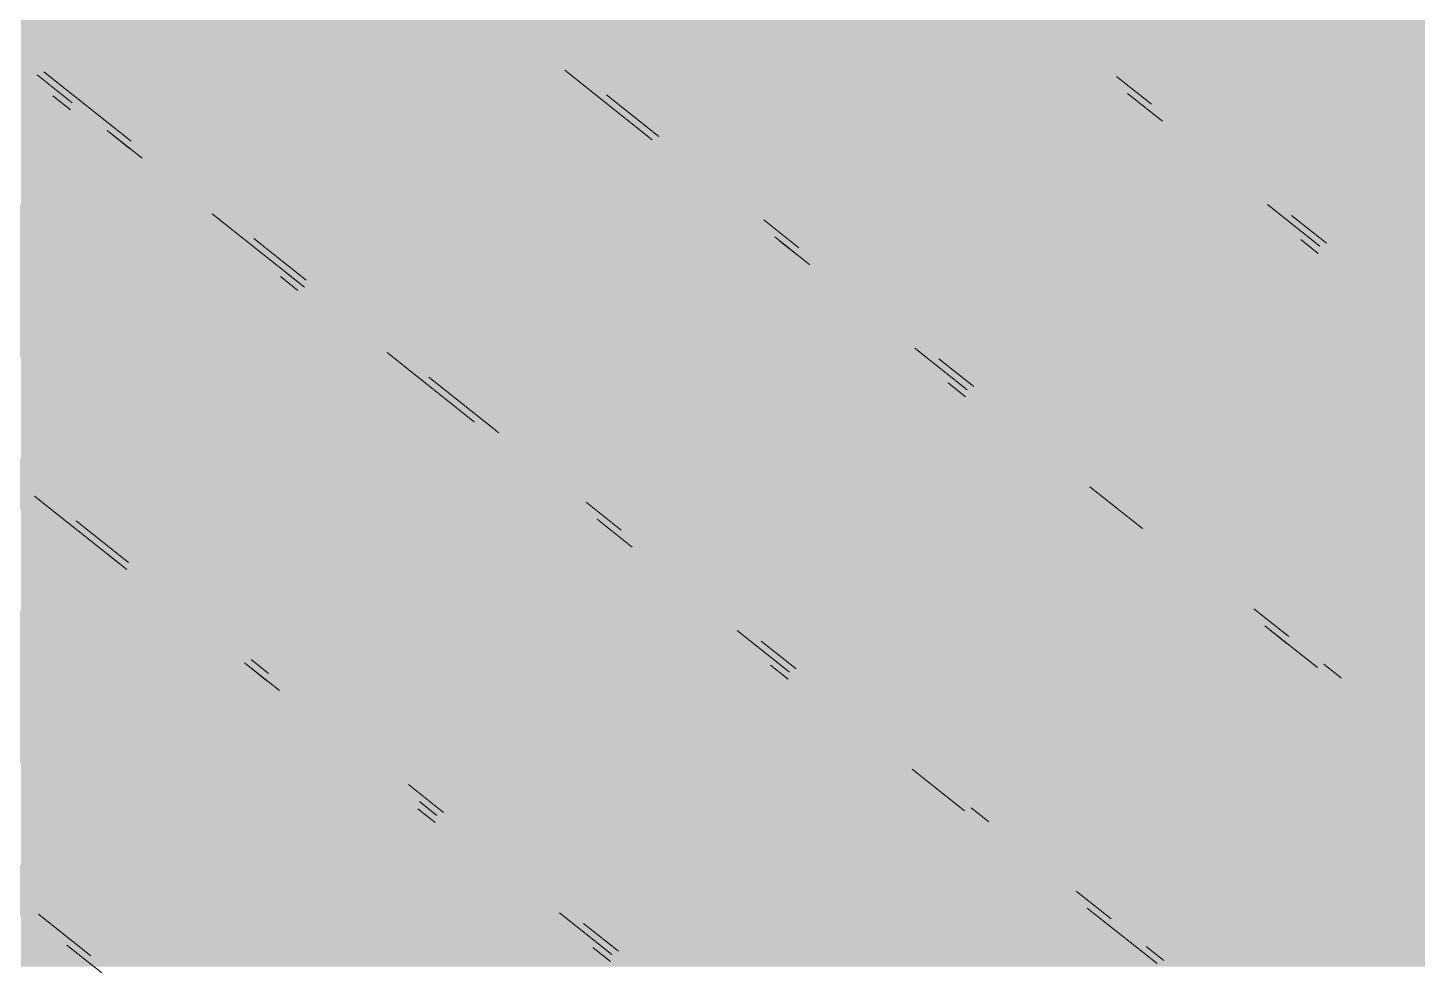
# Model space of a CAD drawing. Header units: millimetres. Extents: x 5 to 1315, y 5 to 292.
# Drawn here: x 1181.349 to 1183.984, y 94.089 to 95.867 of the extents above; entities that cross this region are included whole.
import ezdxf

# ---------------------------------------------------------------- set-up
doc = ezdxf.new("R2010")
doc.units = ezdxf.units.MM
doc.layers.add('EXISTING', color=7, linetype='Continuous')
doc.layers.add('IMAGES', color=7, linetype='Continuous')

# ---------------------------------------------------------------- blocks, each defined once
blk = doc.blocks.new('SHEET_03')
at = {"layer": 'EXISTING', "color": 250, "lineweight": 9}
for p, q in [((281.3666, 95.778), (281.433, 95.7253)), ((281.545, 95.6522), (281.3791, 95.7838)), ((282.3674, 95.7867), (282.5334, 95.655)), ((283.4804, 95.7223), (283.414, 95.7749)), ((282.5459, 95.6609), (282.4463, 95.7399)), ((283.4347, 95.7427), (283.5011, 95.6901)), ((281.4298, 95.7117), (281.3966, 95.738)), ((281.4994, 95.6726), (281.5658, 95.62)), ((281.5419, 95.6385), (281.5087, 95.6649)), ((283.7003, 95.532), (283.7998, 95.453)), ((281.6985, 95.5146), (281.8645, 95.3829)), ((282.8115, 95.4502), (282.7451, 95.5028)), ((283.8123, 95.4589), (283.7459, 95.5116)), ((281.877, 95.3888), (281.7774, 95.4678)), ((282.7658, 95.4706), (282.8322, 95.418)), ((282.8083, 95.4365), (282.7751, 95.4629)), ((283.7967, 95.4394), (283.7635, 95.4657)), ((281.8739, 95.3751), (281.8407, 95.4015)), ((281.8614, 95.3693), (281.8282, 95.3956)), ((282.0305, 95.2512), (282.1965, 95.1195)), ((283.0314, 95.2599), (283.1309, 95.1809)), ((283.1434, 95.1868), (283.077, 95.2394)), ((282.2422, 95.099), (282.1094, 95.2044)), ((283.1278, 95.1673), (283.0946, 95.1936)), ((281.3616, 94.9791), (281.5276, 94.8474)), ((283.3633, 94.9965), (283.4629, 94.9175)), ((282.4745, 94.9147), (282.4081, 94.9673)), ((281.5401, 94.8533), (281.4405, 94.9323)), ((282.4288, 94.9351), (282.4952, 94.8825)), ((281.5369, 94.8396), (281.5037, 94.866)), ((283.7409, 94.7127), (283.6746, 94.7653)), ((282.6944, 94.7244), (282.794, 94.6454)), ((283.6953, 94.7331), (283.7949, 94.6541)), ((283.7378, 94.699), (283.7046, 94.7254)), ((282.8065, 94.6513), (282.7401, 94.7039)), ((281.7599, 94.663), (281.8263, 94.6103)), ((281.8056, 94.6425), (281.7724, 94.6689)), ((283.8405, 94.6336), (283.8073, 94.66)), ((281.8025, 94.6289), (281.7693, 94.6553)), ((282.7909, 94.6318), (282.7577, 94.6581)), ((283.0264, 94.461), (283.1259, 94.382)), ((282.1376, 94.3792), (282.0712, 94.4318)), ((282.0919, 94.3996), (282.1251, 94.3733)), ((282.1219, 94.3597), (282.0888, 94.386)), ((283.1716, 94.3615), (283.1384, 94.3879)), ((283.404, 94.1772), (283.3376, 94.2298)), ((281.4687, 94.1071), (281.3691, 94.1861)), ((282.3575, 94.1889), (282.457, 94.1099)), ((283.3583, 94.1976), (283.4911, 94.0923)), ((282.4695, 94.1158), (282.4031, 94.1684)), ((281.423, 94.1275), (281.4894, 94.0748)), ((282.4539, 94.0963), (282.4207, 94.1226)), ((283.5036, 94.0981), (283.4704, 94.1245))]:
    blk.add_line(p, q, dxfattribs=at)
at = {"layer": 'IMAGES', "color": 7}
for points in [[(281.3364, 95.8215), (281.4327, 95.8215), (281.3364, 95.9179), (281.4327, 95.9179)], [(281.4327, 95.8215), (281.5291, 95.8215), (281.4327, 95.9179), (281.5291, 95.9179)], [(281.5291, 95.8215), (282.0109, 95.8215), (281.5291, 95.9179), (282.0109, 95.9179)], [(282.0109, 95.8215), (282.1073, 95.8215), (282.0109, 95.9179), (282.1073, 95.9179)], [(282.1073, 95.8215), (282.2036, 95.8215), (282.1073, 95.9179), (282.2036, 95.9179)], [(282.2036, 95.8215), (282.3964, 95.8215), (282.2036, 95.9179), (282.3964, 95.9179)], [(282.3964, 95.8215), (282.4927, 95.8215), (282.3964, 95.9179), (282.4927, 95.9179)], [(282.4927, 95.8215), (282.5891, 95.8215), (282.4927, 95.9179), (282.5891, 95.9179)], [(282.5891, 95.8215), (282.9745, 95.8215), (282.5891, 95.9179), (282.9745, 95.9179)], [(282.9745, 95.8215), (283.0709, 95.8215), (282.9745, 95.9179), (283.0709, 95.9179)], [(283.0709, 95.8215), (283.1673, 95.8215), (283.0709, 95.9179), (283.1673, 95.9179)], [(283.1673, 95.8215), (283.36, 95.8215), (283.1673, 95.9179), (283.36, 95.9179)], [(283.36, 95.8215), (283.4564, 95.8215), (283.36, 95.9179), (283.4564, 95.9179)], [(283.4564, 95.8215), (283.5527, 95.8215), (283.4564, 95.9179), (283.5527, 95.9179)], [(283.5527, 95.8215), (284.0345, 95.8215), (283.5527, 95.9179), (284.0345, 95.9179)], [(281.3364, 95.7251), (281.5291, 95.7251), (281.3364, 95.8215), (281.5291, 95.8215)], [(281.5291, 95.7251), (281.6255, 95.7251), (281.5291, 95.8215), (281.6255, 95.8215)], [(281.6255, 95.7251), (282.1073, 95.7251), (281.6255, 95.8215), (282.1073, 95.8215)], [(282.1073, 95.7251), (282.3, 95.7251), (282.1073, 95.8215), (282.3, 95.8215)], [(282.3, 95.7251), (282.4927, 95.7251), (282.3, 95.8215), (282.4927, 95.8215)], [(282.4927, 95.7251), (282.5891, 95.7251), (282.4927, 95.8215), (282.5891, 95.8215)], [(282.5891, 95.7251), (282.6855, 95.7251), (282.5891, 95.8215), (282.6855, 95.8215)], [(282.6855, 95.7251), (283.1673, 95.7251), (282.6855, 95.8215), (283.1673, 95.8215)], [(283.1673, 95.7251), (283.2636, 95.7251), (283.1673, 95.8215), (283.2636, 95.8215)], [(283.2636, 95.7251), (283.36, 95.7251), (283.2636, 95.8215), (283.36, 95.8215)], [(283.36, 95.7251), (283.5527, 95.7251), (283.36, 95.8215), (283.5527, 95.8215)], [(283.5527, 95.7251), (283.6491, 95.7251), (283.5527, 95.8215), (283.6491, 95.8215)], [(283.6491, 95.7251), (284.1309, 95.7251), (283.6491, 95.8215), (284.1309, 95.8215)], [(281.3364, 95.6287), (281.4327, 95.6287), (281.3364, 95.7251), (281.4327, 95.7251)], [(281.4327, 95.6287), (281.6255, 95.6287), (281.4327, 95.7251), (281.6255, 95.7251)], [(281.6255, 95.6287), (281.7218, 95.6287), (281.6255, 95.7251), (281.7218, 95.7251)], [(281.7218, 95.6287), (281.8182, 95.6287), (281.7218, 95.7251), (281.8182, 95.7251)], [(281.8182, 95.6287), (282.3, 95.6287), (281.8182, 95.7251), (282.3, 95.7251)], [(282.3, 95.6287), (282.3964, 95.6287), (282.3, 95.7251), (282.3964, 95.7251)], [(282.3964, 95.6287), (282.5891, 95.6287), (282.3964, 95.7251), (282.5891, 95.7251)], [(282.5891, 95.6287), (282.6855, 95.6287), (282.5891, 95.7251), (282.6855, 95.7251)], [(282.6855, 95.6287), (282.7818, 95.6287), (282.6855, 95.7251), (282.7818, 95.7251)], [(282.7818, 95.6287), (283.2636, 95.6287), (282.7818, 95.7251), (283.2636, 95.7251)], [(283.2636, 95.6287), (283.36, 95.6287), (283.2636, 95.7251), (283.36, 95.7251)], [(283.36, 95.6287), (283.4564, 95.6287), (283.36, 95.7251), (283.4564, 95.7251)], [(283.4564, 95.6287), (283.6491, 95.6287), (283.4564, 95.7251), (283.6491, 95.7251)], [(283.6491, 95.6287), (283.7455, 95.6287), (283.6491, 95.7251), (283.7455, 95.7251)], [(283.7455, 95.6287), (284.2273, 95.6287), (283.7455, 95.7251), (284.2273, 95.7251)], [(281.3364, 95.5323), (281.4327, 95.5323), (281.3364, 95.6287), (281.4327, 95.6287)], [(281.4327, 95.5323), (281.5291, 95.5323), (281.4327, 95.6287), (281.5291, 95.6287)], [(281.5291, 95.5323), (281.6255, 95.5323), (281.5291, 95.6287), (281.6255, 95.6287)], [(281.6255, 95.5323), (281.7218, 95.5323), (281.6255, 95.6287), (281.7218, 95.6287)], [(281.7218, 95.5323), (281.8182, 95.5323), (281.7218, 95.6287), (281.8182, 95.6287)], [(281.8182, 95.5323), (281.9145, 95.5323), (281.8182, 95.6287), (281.9145, 95.6287)], [(281.9145, 95.5323), (282.4927, 95.5323), (281.9145, 95.6287), (282.4927, 95.6287)], [(282.4927, 95.5323), (282.5891, 95.5323), (282.4927, 95.6287), (282.5891, 95.6287)], [(282.5891, 95.5323), (282.6855, 95.5323), (282.5891, 95.6287), (282.6855, 95.6287)], [(282.6855, 95.5323), (282.7818, 95.5323), (282.6855, 95.6287), (282.7818, 95.6287)], [(282.7818, 95.5323), (283.36, 95.5323), (282.7818, 95.6287), (283.36, 95.6287)], [(283.36, 95.5323), (283.4564, 95.5323), (283.36, 95.6287), (283.4564, 95.6287)], [(283.4564, 95.5323), (283.5527, 95.5323), (283.4564, 95.6287), (283.5527, 95.6287)], [(283.5527, 95.5323), (283.7455, 95.5323), (283.5527, 95.6287), (283.7455, 95.6287)], [(283.7455, 95.5323), (283.8418, 95.5323), (283.7455, 95.6287), (283.8418, 95.6287)], [(283.8418, 95.5323), (283.9382, 95.5323), (283.8418, 95.6287), (283.9382, 95.6287)], [(283.9382, 95.5323), (284.3236, 95.5323), (283.9382, 95.6287), (284.3236, 95.6287)], [(280.9509, 95.4359), (281.4327, 95.4359), (280.9509, 95.5323), (281.4327, 95.5323)], [(281.4327, 95.4359), (281.5291, 95.4359), (281.4327, 95.5323), (281.5291, 95.5323)], [(281.5291, 95.4359), (281.6255, 95.4359), (281.5291, 95.5323), (281.6255, 95.5323)], [(281.6255, 95.4359), (281.7218, 95.4359), (281.6255, 95.5323), (281.7218, 95.5323)], [(281.7218, 95.4359), (281.8182, 95.4359), (281.7218, 95.5323), (281.8182, 95.5323)], [(281.8182, 95.4359), (281.9145, 95.4359), (281.8182, 95.5323), (281.9145, 95.5323)], [(281.9145, 95.4359), (282.0109, 95.4359), (281.9145, 95.5323), (282.0109, 95.5323)], [(282.0109, 95.4359), (282.4927, 95.4359), (282.0109, 95.5323), (282.4927, 95.5323)], [(282.4927, 95.4359), (282.5891, 95.4359), (282.4927, 95.5323), (282.5891, 95.5323)], [(282.5891, 95.4359), (282.6855, 95.4359), (282.5891, 95.5323), (282.6855, 95.5323)], [(282.6855, 95.4359), (282.8782, 95.4359), (282.6855, 95.5323), (282.8782, 95.5323)], [(282.8782, 95.4359), (282.9745, 95.4359), (282.8782, 95.5323), (282.9745, 95.5323)], [(282.9745, 95.4359), (283.4564, 95.4359), (282.9745, 95.5323), (283.4564, 95.5323)], [(283.4564, 95.4359), (283.5527, 95.4359), (283.4564, 95.5323), (283.5527, 95.5323)], [(283.5527, 95.4359), (283.6491, 95.4359), (283.5527, 95.5323), (283.6491, 95.5323)], [(283.6491, 95.4359), (283.8418, 95.4359), (283.6491, 95.5323), (283.8418, 95.5323)], [(283.8418, 95.4359), (283.9382, 95.4359), (283.8418, 95.5323), (283.9382, 95.5323)], [(283.9382, 95.4359), (284.0345, 95.4359), (283.9382, 95.5323), (284.0345, 95.5323)], [(281.1436, 95.3395), (281.6255, 95.3395), (281.1436, 95.4359), (281.6255, 95.4359)], [(281.6255, 95.3395), (281.7218, 95.3395), (281.6255, 95.4359), (281.7218, 95.4359)], [(281.7218, 95.3395), (281.9145, 95.3395), (281.7218, 95.4359), (281.9145, 95.4359)], [(281.9145, 95.3395), (282.0109, 95.3395), (281.9145, 95.4359), (282.0109, 95.4359)], [(282.0109, 95.3395), (282.1073, 95.3395), (282.0109, 95.4359), (282.1073, 95.4359)], [(282.1073, 95.3395), (282.5891, 95.3395), (282.1073, 95.4359), (282.5891, 95.4359)], [(282.5891, 95.3395), (282.6855, 95.3395), (282.5891, 95.4359), (282.6855, 95.4359)], [(282.6855, 95.3395), (282.7818, 95.3395), (282.6855, 95.4359), (282.7818, 95.4359)], [(282.7818, 95.3395), (282.9745, 95.3395), (282.7818, 95.4359), (282.9745, 95.4359)], [(282.9745, 95.3395), (283.1673, 95.3395), (282.9745, 95.4359), (283.1673, 95.4359)], [(283.1673, 95.3395), (283.6491, 95.3395), (283.1673, 95.4359), (283.6491, 95.4359)], [(283.6491, 95.3395), (283.7455, 95.3395), (283.6491, 95.4359), (283.7455, 95.4359)], [(283.7455, 95.3395), (283.8418, 95.3395), (283.7455, 95.4359), (283.8418, 95.4359)], [(283.8418, 95.3395), (283.9382, 95.3395), (283.8418, 95.4359), (283.9382, 95.4359)], [(283.9382, 95.3395), (284.0345, 95.3395), (283.9382, 95.4359), (284.0345, 95.4359)], [(281.24, 95.2431), (281.7218, 95.2431), (281.24, 95.3395), (281.7218, 95.3395)], [(281.7218, 95.2431), (281.8182, 95.2431), (281.7218, 95.3395), (281.8182, 95.3395)], [(281.8182, 95.2431), (281.9145, 95.2431), (281.8182, 95.3395), (281.9145, 95.3395)], [(281.9145, 95.2431), (282.1073, 95.2431), (281.9145, 95.3395), (282.1073, 95.3395)], [(282.1073, 95.2431), (282.2036, 95.2431), (282.1073, 95.3395), (282.2036, 95.3395)], [(282.2036, 95.2431), (282.6855, 95.2431), (282.2036, 95.3395), (282.6855, 95.3395)], [(282.6855, 95.2431), (282.7818, 95.2431), (282.6855, 95.3395), (282.7818, 95.3395)], [(282.7818, 95.2431), (282.8782, 95.2431), (282.7818, 95.3395), (282.8782, 95.3395)], [(282.8782, 95.2431), (282.9745, 95.2431), (282.8782, 95.3395), (282.9745, 95.3395)], [(282.9745, 95.2431), (283.0709, 95.2431), (282.9745, 95.3395), (283.0709, 95.3395)], [(283.0709, 95.2431), (283.1673, 95.2431), (283.0709, 95.3395), (283.1673, 95.3395)], [(283.1673, 95.2431), (283.2636, 95.2431), (283.1673, 95.3395), (283.2636, 95.3395)], [(283.2636, 95.2431), (283.7455, 95.2431), (283.2636, 95.3395), (283.7455, 95.3395)], [(283.7455, 95.2431), (283.8418, 95.2431), (283.7455, 95.3395), (283.8418, 95.3395)], [(283.8418, 95.2431), (283.9382, 95.2431), (283.8418, 95.3395), (283.9382, 95.3395)], [(283.9382, 95.2431), (284.0345, 95.2431), (283.9382, 95.3395), (284.0345, 95.3395)], [(281.3364, 95.1467), (281.9145, 95.1467), (281.3364, 95.2431), (281.9145, 95.2431)], [(281.9145, 95.1467), (282.0109, 95.1467), (281.9145, 95.2431), (282.0109, 95.2431)], [(282.0109, 95.1467), (282.2036, 95.1467), (282.0109, 95.2431), (282.2036, 95.2431)], [(282.2036, 95.1467), (282.3, 95.1467), (282.2036, 95.2431), (282.3, 95.2431)], [(282.3, 95.1467), (282.8782, 95.1467), (282.3, 95.2431), (282.8782, 95.2431)], [(282.8782, 95.1467), (282.9745, 95.1467), (282.8782, 95.2431), (282.9745, 95.2431)], [(282.9745, 95.1467), (283.0709, 95.1467), (282.9745, 95.2431), (283.0709, 95.2431)], [(283.0709, 95.1467), (283.1673, 95.1467), (283.0709, 95.2431), (283.1673, 95.2431)], [(283.1673, 95.1467), (283.2636, 95.1467), (283.1673, 95.2431), (283.2636, 95.2431)], [(283.2636, 95.1467), (283.36, 95.1467), (283.2636, 95.2431), (283.36, 95.2431)], [(283.36, 95.1467), (283.9382, 95.1467), (283.36, 95.2431), (283.9382, 95.2431)], [(283.9382, 95.1467), (284.0345, 95.1467), (283.9382, 95.2431), (284.0345, 95.2431)], [(281.3364, 95.0503), (281.4327, 95.0503), (281.3364, 95.1467), (281.4327, 95.1467)], [(281.4327, 95.0503), (281.5291, 95.0503), (281.4327, 95.1467), (281.5291, 95.1467)], [(281.5291, 95.0503), (282.1073, 95.0503), (281.5291, 95.1467), (282.1073, 95.1467)], [(282.1073, 95.0503), (282.3, 95.0503), (282.1073, 95.1467), (282.3, 95.1467)], [(282.3, 95.0503), (282.3964, 95.0503), (282.3, 95.1467), (282.3964, 95.1467)], [(282.3964, 95.0503), (282.4927, 95.0503), (282.3964, 95.1467), (282.4927, 95.1467)], [(282.4927, 95.0503), (282.9745, 95.0503), (282.4927, 95.1467), (282.9745, 95.1467)], [(282.9745, 95.0503), (283.0709, 95.0503), (282.9745, 95.1467), (283.0709, 95.1467)], [(283.0709, 95.0503), (283.1673, 95.0503), (283.0709, 95.1467), (283.1673, 95.1467)], [(283.1673, 95.0503), (283.2636, 95.0503), (283.1673, 95.1467), (283.2636, 95.1467)], [(283.2636, 95.0503), (283.36, 95.0503), (283.2636, 95.1467), (283.36, 95.1467)], [(283.36, 95.0503), (283.4564, 95.0503), (283.36, 95.1467), (283.4564, 95.1467)], [(283.4564, 95.0503), (284.0345, 95.0503), (283.4564, 95.1467), (284.0345, 95.1467)], [(281.24, 94.9539), (281.4327, 94.9539), (281.24, 95.0503), (281.4327, 95.0503)], [(281.4327, 94.9539), (281.5291, 94.9539), (281.4327, 95.0503), (281.5291, 95.0503)], [(281.5291, 94.9539), (281.6255, 94.9539), (281.5291, 95.0503), (281.6255, 95.0503)], [(281.6255, 94.9539), (282.1073, 94.9539), (281.6255, 95.0503), (282.1073, 95.0503)], [(282.1073, 94.9539), (282.2036, 94.9539), (282.1073, 95.0503), (282.2036, 95.0503)], [(282.2036, 94.9539), (282.3, 94.9539), (282.2036, 95.0503), (282.3, 95.0503)], [(282.3, 94.9539), (282.4927, 94.9539), (282.3, 95.0503), (282.4927, 95.0503)], [(282.4927, 94.9539), (282.5891, 94.9539), (282.4927, 95.0503), (282.5891, 95.0503)], [(282.5891, 94.9539), (283.0709, 94.9539), (282.5891, 95.0503), (283.0709, 95.0503)], [(283.0709, 94.9539), (283.1673, 94.9539), (283.0709, 95.0503), (283.1673, 95.0503)], [(283.1673, 94.9539), (283.2636, 94.9539), (283.1673, 95.0503), (283.2636, 95.0503)], [(283.2636, 94.9539), (283.36, 94.9539), (283.2636, 95.0503), (283.36, 95.0503)], [(283.36, 94.9539), (283.4564, 94.9539), (283.36, 95.0503), (283.4564, 95.0503)], [(283.4564, 94.9539), (283.5527, 94.9539), (283.4564, 95.0503), (283.5527, 95.0503)], [(283.5527, 94.9539), (283.6491, 94.9539), (283.5527, 95.0503), (283.6491, 95.0503)], [(283.6491, 94.9539), (284.1309, 94.9539), (283.6491, 95.0503), (284.1309, 95.0503)], [(281.3364, 94.8575), (281.5291, 94.8575), (281.3364, 94.9539), (281.5291, 94.9539)], [(281.5291, 94.8575), (281.6255, 94.8575), (281.5291, 94.9539), (281.6255, 94.9539)], [(281.6255, 94.8575), (281.7218, 94.8575), (281.6255, 94.9539), (281.7218, 94.9539)], [(281.7218, 94.8575), (282.2036, 94.8575), (281.7218, 94.9539), (282.2036, 94.9539)], [(282.2036, 94.8575), (282.3, 94.8575), (282.2036, 94.9539), (282.3, 94.9539)], [(282.3, 94.8575), (282.3964, 94.8575), (282.3, 94.9539), (282.3964, 94.9539)], [(282.3964, 94.8575), (282.5891, 94.8575), (282.3964, 94.9539), (282.5891, 94.9539)], [(282.5891, 94.8575), (282.6855, 94.8575), (282.5891, 94.9539), (282.6855, 94.9539)], [(282.6855, 94.8575), (283.2636, 94.8575), (282.6855, 94.9539), (283.2636, 94.9539)], [(283.2636, 94.8575), (283.36, 94.8575), (283.2636, 94.9539), (283.36, 94.9539)], [(283.36, 94.8575), (283.5527, 94.8575), (283.36, 94.9539), (283.5527, 94.9539)], [(283.5527, 94.8575), (283.7455, 94.8575), (283.5527, 94.9539), (283.7455, 94.9539)], [(283.7455, 94.8575), (284.2273, 94.8575), (283.7455, 94.9539), (284.2273, 94.9539)], [(281.3364, 94.7611), (281.4327, 94.7611), (281.3364, 94.8575), (281.4327, 94.8575)], [(281.4327, 94.7611), (281.7218, 94.7611), (281.4327, 94.8575), (281.7218, 94.8575)], [(281.7218, 94.7611), (281.8182, 94.7611), (281.7218, 94.8575), (281.8182, 94.8575)], [(281.8182, 94.7611), (282.3, 94.7611), (281.8182, 94.8575), (282.3, 94.8575)], [(282.3, 94.7611), (282.3964, 94.7611), (282.3, 94.8575), (282.3964, 94.8575)], [(282.3964, 94.7611), (282.4927, 94.7611), (282.3964, 94.8575), (282.4927, 94.8575)], [(282.4927, 94.7611), (282.6855, 94.7611), (282.4927, 94.8575), (282.6855, 94.8575)], [(282.6855, 94.7611), (282.7818, 94.7611), (282.6855, 94.8575), (282.7818, 94.8575)], [(282.7818, 94.7611), (282.8782, 94.7611), (282.7818, 94.8575), (282.8782, 94.8575)], [(282.8782, 94.7611), (283.4564, 94.7611), (282.8782, 94.8575), (283.4564, 94.8575)], [(283.4564, 94.6647), (283.5527, 94.6647), (283.4564, 94.8575), (283.5527, 94.8575)], [(283.5527, 94.6647), (283.7455, 94.6647), (283.5527, 94.8575), (283.7455, 94.8575)], [(283.7455, 94.7611), (283.8418, 94.7611), (283.7455, 94.8575), (283.8418, 94.8575)], [(283.8418, 94.7611), (284.3236, 94.7611), (283.8418, 94.8575), (284.3236, 94.8575)], [(280.9509, 94.6647), (281.4327, 94.6647), (280.9509, 94.7611), (281.4327, 94.7611)], [(281.4327, 94.6647), (281.5291, 94.6647), (281.4327, 94.7611), (281.5291, 94.7611)], [(281.5291, 94.6647), (281.6255, 94.6647), (281.5291, 94.7611), (281.6255, 94.7611)], [(281.6255, 94.6647), (281.8182, 94.6647), (281.6255, 94.7611), (281.8182, 94.7611)], [(281.8182, 94.6647), (282.4927, 94.6647), (281.8182, 94.7611), (282.4927, 94.7611)], [(282.4927, 94.6647), (282.5891, 94.6647), (282.4927, 94.7611), (282.5891, 94.7611)], [(282.5891, 94.6647), (282.6855, 94.6647), (282.5891, 94.7611), (282.6855, 94.7611)], [(282.6855, 94.6647), (282.7818, 94.6647), (282.6855, 94.7611), (282.7818, 94.7611)], [(282.7818, 94.6647), (282.8782, 94.6647), (282.7818, 94.7611), (282.8782, 94.7611)], [(282.8782, 94.6647), (282.9745, 94.6647), (282.8782, 94.7611), (282.9745, 94.7611)], [(282.9745, 94.6647), (283.4564, 94.6647), (282.9745, 94.7611), (283.4564, 94.7611)], [(283.7455, 94.6647), (283.8418, 94.6647), (283.7455, 94.7611), (283.8418, 94.7611)], [(283.8418, 94.6647), (284.5164, 94.6647), (283.8418, 94.7611), (284.5164, 94.7611)], [(281.0473, 94.5683), (281.6255, 94.5683), (281.0473, 94.6647), (281.6255, 94.6647)], [(281.6255, 94.4719), (281.7218, 94.4719), (281.6255, 94.6647), (281.7218, 94.6647)], [(281.7218, 94.5683), (281.9145, 94.5683), (281.7218, 94.6647), (281.9145, 94.6647)], [(281.9145, 94.5683), (282.0109, 94.5683), (281.9145, 94.6647), (282.0109, 94.6647)], [(282.0109, 94.5683), (282.5891, 94.5683), (282.0109, 94.6647), (282.5891, 94.6647)], [(282.5891, 94.5683), (282.6855, 94.5683), (282.5891, 94.6647), (282.6855, 94.6647)], [(282.6855, 94.5683), (282.8782, 94.5683), (282.6855, 94.6647), (282.8782, 94.6647)], [(282.8782, 94.5683), (282.9745, 94.5683), (282.8782, 94.6647), (282.9745, 94.6647)], [(282.9745, 94.5683), (283.0709, 94.5683), (282.9745, 94.6647), (283.0709, 94.6647)], [(283.0709, 94.5683), (283.5527, 94.5683), (283.0709, 94.6647), (283.5527, 94.6647)], [(283.5527, 94.5683), (283.7455, 94.5683), (283.5527, 94.6647), (283.7455, 94.6647)], [(283.7455, 94.5683), (283.9382, 94.5683), (283.7455, 94.6647), (283.9382, 94.6647)], [(283.9382, 94.5683), (284.0345, 94.5683), (283.9382, 94.6647), (284.0345, 94.6647)], [(281.24, 94.4719), (281.6255, 94.4719), (281.24, 94.5683), (281.6255, 94.5683)], [(281.7218, 94.4719), (281.8182, 94.4719), (281.7218, 94.5683), (281.8182, 94.5683)], [(281.8182, 94.4719), (282.0109, 94.4719), (281.8182, 94.5683), (282.0109, 94.5683)], [(282.0109, 94.4719), (282.1073, 94.4719), (282.0109, 94.5683), (282.1073, 94.5683)], [(282.1073, 94.4719), (282.2036, 94.4719), (282.1073, 94.5683), (282.2036, 94.5683)], [(282.2036, 94.4719), (282.6855, 94.4719), (282.2036, 94.5683), (282.6855, 94.5683)], [(282.6855, 94.4719), (282.7818, 94.4719), (282.6855, 94.5683), (282.7818, 94.5683)], [(282.7818, 94.4719), (282.8782, 94.4719), (282.7818, 94.5683), (282.8782, 94.5683)], [(282.8782, 94.4719), (282.9745, 94.4719), (282.8782, 94.5683), (282.9745, 94.5683)], [(282.9745, 94.4719), (283.0709, 94.4719), (282.9745, 94.5683), (283.0709, 94.5683)], [(283.0709, 94.4719), (283.1673, 94.4719), (283.0709, 94.5683), (283.1673, 94.5683)], [(283.1673, 94.4719), (283.7455, 94.4719), (283.1673, 94.5683), (283.7455, 94.5683)], [(283.7455, 94.4719), (283.8418, 94.4719), (283.7455, 94.5683), (283.8418, 94.5683)], [(283.8418, 94.4719), (283.9382, 94.4719), (283.8418, 94.5683), (283.9382, 94.5683)], [(283.9382, 94.4719), (284.0345, 94.4719), (283.9382, 94.5683), (284.0345, 94.5683)], [(281.3364, 94.3755), (281.8182, 94.3755), (281.3364, 94.4719), (281.8182, 94.4719)], [(281.8182, 94.3755), (281.9145, 94.3755), (281.8182, 94.4719), (281.9145, 94.4719)], [(281.9145, 94.3755), (282.0109, 94.3755), (281.9145, 94.4719), (282.0109, 94.4719)], [(282.0109, 94.3755), (282.2036, 94.3755), (282.0109, 94.4719), (282.2036, 94.4719)], [(282.2036, 94.3755), (282.3, 94.3755), (282.2036, 94.4719), (282.3, 94.4719)], [(282.3, 94.3755), (282.8782, 94.3755), (282.3, 94.4719), (282.8782, 94.4719)], [(282.8782, 94.3755), (282.9745, 94.3755), (282.8782, 94.4719), (282.9745, 94.4719)], [(282.9745, 94.3755), (283.0709, 94.3755), (282.9745, 94.4719), (283.0709, 94.4719)], [(283.0709, 94.3755), (283.1673, 94.3755), (283.0709, 94.4719), (283.1673, 94.4719)], [(283.1673, 94.3755), (283.2636, 94.3755), (283.1673, 94.4719), (283.2636, 94.4719)], [(283.2636, 94.3755), (283.36, 94.3755), (283.2636, 94.4719), (283.36, 94.4719)], [(283.36, 94.3755), (283.8418, 94.3755), (283.36, 94.4719), (283.8418, 94.4719)], [(283.8418, 94.3755), (283.9382, 94.3755), (283.8418, 94.4719), (283.9382, 94.4719)], [(283.9382, 94.3755), (284.0345, 94.3755), (283.9382, 94.4719), (284.0345, 94.4719)], [(281.3364, 94.2791), (281.4327, 94.2791), (281.3364, 94.3755), (281.4327, 94.3755)], [(281.4327, 94.2791), (281.9145, 94.2791), (281.4327, 94.3755), (281.9145, 94.3755)], [(281.9145, 94.2791), (282.0109, 94.2791), (281.9145, 94.3755), (282.0109, 94.3755)], [(282.0109, 94.2791), (282.1073, 94.2791), (282.0109, 94.3755), (282.1073, 94.3755)], [(282.1073, 94.2791), (282.3, 94.2791), (282.1073, 94.3755), (282.3, 94.3755)], [(282.3, 94.2791), (282.3964, 94.2791), (282.3, 94.3755), (282.3964, 94.3755)], [(282.3964, 94.2791), (282.8782, 94.2791), (282.3964, 94.3755), (282.8782, 94.3755)], [(282.8782, 94.2791), (283.0709, 94.2791), (282.8782, 94.3755), (283.0709, 94.3755)], [(283.0709, 94.2791), (283.2636, 94.2791), (283.0709, 94.3755), (283.2636, 94.3755)], [(283.2636, 94.2791), (283.36, 94.2791), (283.2636, 94.3755), (283.36, 94.3755)], [(283.36, 94.2791), (283.4564, 94.2791), (283.36, 94.3755), (283.4564, 94.3755)], [(283.4564, 94.2791), (283.9382, 94.2791), (283.4564, 94.3755), (283.9382, 94.3755)], [(283.9382, 94.2791), (284.0345, 94.2791), (283.9382, 94.3755), (284.0345, 94.3755)], [(281.24, 94.1827), (281.4327, 94.1827), (281.24, 94.2791), (281.4327, 94.2791)], [(281.4327, 94.1827), (281.5291, 94.1827), (281.4327, 94.2791), (281.5291, 94.2791)], [(281.5291, 94.1827), (282.1073, 94.1827), (281.5291, 94.2791), (282.1073, 94.2791)], [(282.1073, 94.1827), (282.2036, 94.1827), (282.1073, 94.2791), (282.2036, 94.2791)], [(282.2036, 94.1827), (282.3, 94.1827), (282.2036, 94.2791), (282.3, 94.2791)], [(282.3, 94.1827), (282.3964, 94.1827), (282.3, 94.2791), (282.3964, 94.2791)], [(282.3964, 94.1827), (282.4927, 94.1827), (282.3964, 94.2791), (282.4927, 94.2791)], [(282.4927, 94.1827), (282.5891, 94.1827), (282.4927, 94.2791), (282.5891, 94.2791)], [(282.5891, 94.1827), (283.0709, 94.1827), (282.5891, 94.2791), (283.0709, 94.2791)], [(283.0709, 94.1827), (283.1673, 94.1827), (283.0709, 94.2791), (283.1673, 94.2791)], [(283.1673, 94.1827), (283.2636, 94.1827), (283.1673, 94.2791), (283.2636, 94.2791)], [(283.2636, 94.1827), (283.36, 94.1827), (283.2636, 94.2791), (283.36, 94.2791)], [(283.36, 94.1827), (283.4564, 94.1827), (283.36, 94.2791), (283.4564, 94.2791)], [(283.4564, 94.1827), (283.5527, 94.1827), (283.4564, 94.2791), (283.5527, 94.2791)], [(283.5527, 94.1827), (284.0345, 94.1827), (283.5527, 94.2791), (284.0345, 94.2791)], [(281.3364, 94.0863), (281.5291, 94.0863), (281.3364, 94.1827), (281.5291, 94.1827)], [(281.5291, 94.0863), (282.2036, 94.0863), (281.5291, 94.1827), (282.2036, 94.1827)], [(282.2036, 94.0863), (282.3, 94.0863), (282.2036, 94.1827), (282.3, 94.1827)], [(282.3, 94.0863), (282.3964, 94.0863), (282.3, 94.1827), (282.3964, 94.1827)], [(282.3964, 94.0863), (282.4927, 94.0863), (282.3964, 94.1827), (282.4927, 94.1827)], [(282.4927, 94.0863), (282.5891, 94.0863), (282.4927, 94.1827), (282.5891, 94.1827)], [(282.5891, 94.0863), (282.6855, 94.0863), (282.5891, 94.1827), (282.6855, 94.1827)], [(282.6855, 94.0863), (283.36, 94.0863), (282.6855, 94.1827), (283.36, 94.1827)], [(283.36, 94.0863), (283.5527, 94.0863), (283.36, 94.1827), (283.5527, 94.1827)], [(283.5527, 94.0863), (283.6491, 94.0863), (283.5527, 94.1827), (283.6491, 94.1827)], [(283.6491, 94.0863), (284.2273, 94.0863), (283.6491, 94.1827), (284.2273, 94.1827)]]:
    blk.add_solid(points, dxfattribs=at)

msp = doc.modelspace()

# ---------------------------------------------------------------- block references
msp.add_blockref('SHEET_03', (900, 0))

doc.saveas('drawing.dxf')
